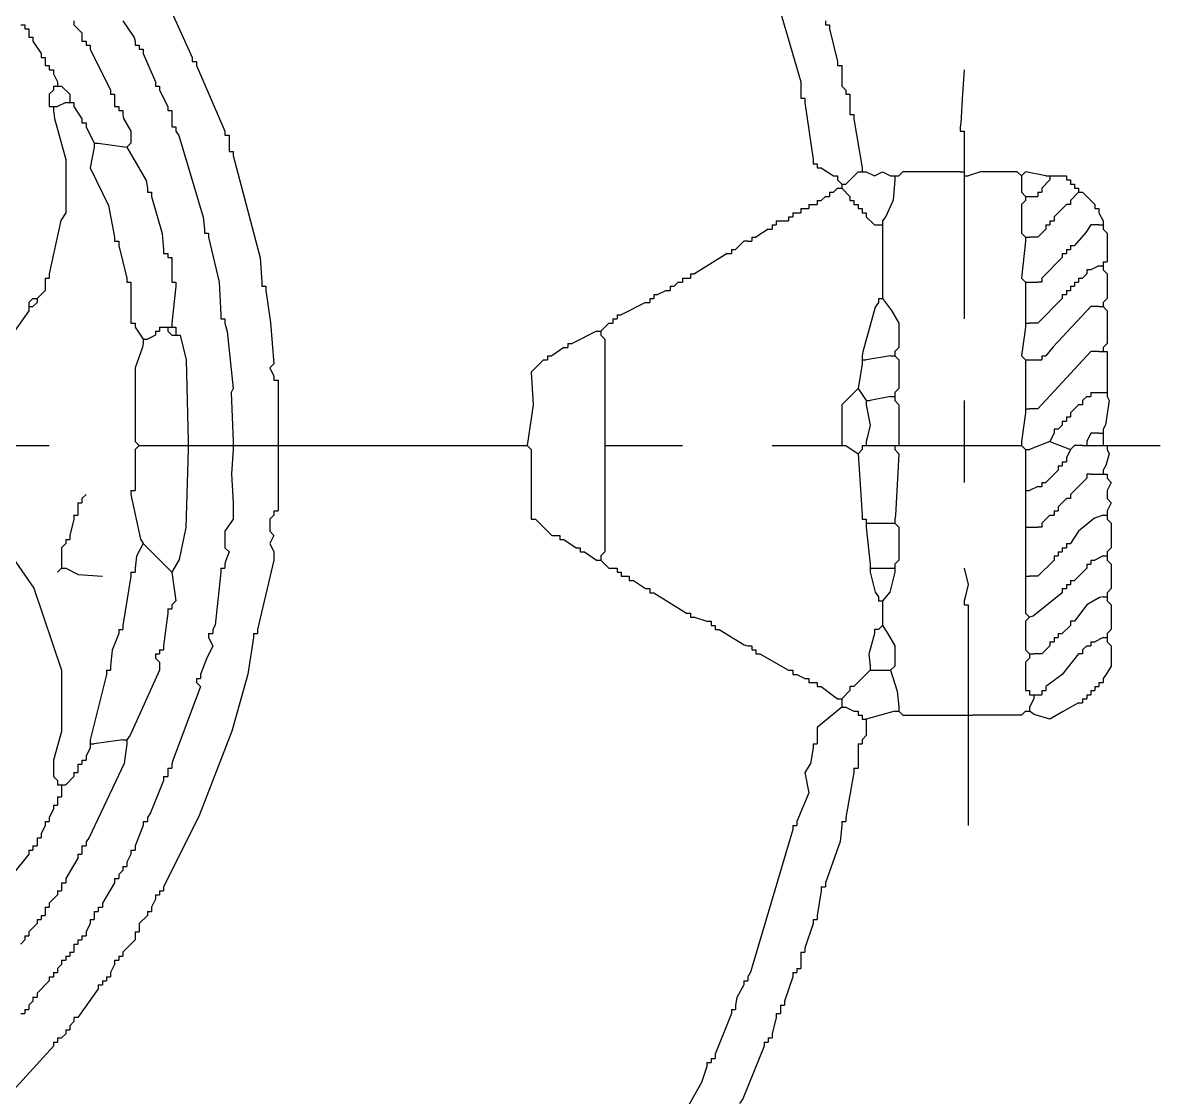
# Model space of a CAD drawing. Header units: millimetres. Extents: x -78 to 6757, y -2226 to 2184.
# Drawn here: x 1931.27 to 1949.27, y 1502.62 to 1519.61 of the extents above; entities that cross this region are included whole.
import ezdxf

# ---------------------------------------------------------------- set-up
doc = ezdxf.new("R2010")
doc.units = ezdxf.units.MM
doc.layers.add('LAYER_0', color=7, linetype='Continuous')
doc.styles.get("Standard").update_dxf_attribs({"font": 'TIMES.TTF'})
doc.linetypes.add('ZIPPED_TUBE', pattern='A,0.0001,-0.25,["~",Standard,S=1,R=0,X=-0.3,Y=-0.6],-0.25', length=0.5001)

# ---------------------------------------------------------------- blocks, each defined once
blk = doc.blocks.new('A$C31814A24')
at = {"color": 7, "linetype": 'Continuous'}
for points in [[(33.137, 22.984), (33.22, 22.794), (33.46, 21.968), (33.46, 21.83)], [(26.353, 22.753), (26.583, 22.245)], [(25.245, 22.66), (25.245, 22.614)], [(25.799, 22.66), (25.928, 22.471), (25.937, 22.43)], [(33.737, 22.66), (33.737, 22.614)], [(24.645, 22.614), (24.691, 22.614)], [(24.691, 22.614), (24.691, 22.568)], [(24.691, 22.568), (24.737, 22.568)], [(24.737, 22.568), (24.737, 22.522)], [(24.737, 22.522), (24.737, 22.476)], [(25.245, 22.614), (25.337, 22.522), (25.337, 22.476)], [(33.737, 22.614), (33.783, 22.614)], [(33.783, 22.614), (33.783, 22.568)], [(33.783, 22.568), (33.875, 22.199)], [(24.737, 22.476), (24.783, 22.476)], [(24.783, 22.476), (24.783, 22.43)], [(24.783, 22.43), (24.876, 22.291)], [(25.337, 22.476), (25.337, 22.43)], [(25.337, 22.43), (25.383, 22.43)], [(25.383, 22.43), (25.383, 22.384)], [(25.383, 22.384), (25.43, 22.384)], [(25.43, 22.384), (25.43, 22.337)], [(25.937, 22.43), (25.937, 22.384)], [(25.937, 22.384), (25.983, 22.384)], [(25.983, 22.384), (25.983, 22.337)], [(24.876, 22.291), (24.876, 22.245)], [(24.876, 22.245), (24.922, 22.245)], [(24.922, 22.245), (24.922, 22.199)], [(25.43, 22.337), (25.66, 21.876)], [(25.983, 22.337), (26.03, 22.337)], [(26.03, 22.337), (26.03, 22.291)], [(26.03, 22.291), (26.168, 21.968)], [(26.583, 22.245), (26.583, 22.199)], [(24.922, 22.199), (24.922, 22.153)], [(24.922, 22.153), (24.968, 22.153)], [(24.968, 22.153), (24.968, 22.107)], [(26.583, 22.199), (26.63, 22.199)], [(26.63, 22.199), (26.63, 22.153)], [(26.63, 22.153), (26.953, 21.414)], [(33.875, 22.199), (33.875, 22.153)], [(33.875, 22.153), (33.922, 22.153)], [(33.922, 22.153), (33.922, 22.107)], [(24.968, 22.107), (25.014, 22.107)], [(25.014, 22.107), (25.014, 22.061)], [(25.014, 22.061), (25.06, 21.968)], [(33.922, 22.107), (33.922, 21.922), (33.968, 21.876)], [(35.306, 22.107), (35.287, 21.833), (35.269, 21.502), (35.26, 21.461)], [(25.014, 21.876), (24.968, 21.83), (24.968, 21.737)], [(25.014, 21.922), (25.06, 21.922)], [(25.014, 21.922), (25.014, 21.876)], [(25.06, 21.968), (25.06, 21.922)], [(25.06, 21.922), (25.107, 21.922)], [(25.107, 21.922), (25.199, 21.83), (25.199, 21.784)], [(25.66, 21.876), (25.66, 21.83)], [(26.168, 21.968), (26.168, 21.922)], [(26.168, 21.922), (26.214, 21.922)], [(26.214, 21.922), (26.214, 21.876)], [(26.214, 21.876), (26.306, 21.691)], [(33.968, 21.876), (33.968, 21.83)], [(24.968, 21.737), (24.968, 21.691)], [(25.153, 21.737), (25.06, 21.691)], [(25.153, 21.737), (25.199, 21.737)], [(25.199, 21.784), (25.199, 21.737)], [(25.199, 21.737), (25.245, 21.737)], [(25.245, 21.737), (25.245, 21.691)], [(25.66, 21.83), (25.706, 21.83)], [(25.706, 21.83), (25.706, 21.784)], [(25.706, 21.784), (25.706, 21.737)], [(25.706, 21.737), (25.706, 21.691)], [(33.46, 21.83), (33.46, 21.784)], [(33.46, 21.784), (33.506, 21.784)], [(33.506, 21.784), (33.506, 21.737)], [(33.506, 21.737), (33.598, 21.091)], [(33.968, 21.83), (34.014, 21.83)], [(34.014, 21.83), (34.014, 21.784)], [(34.014, 21.784), (34.014, 21.645)], [(24.968, 21.691), (25.014, 21.691)], [(25.014, 21.645), (25.028, 21.557), (25.153, 21.091), (25.153, 20.491), (25.097, 20.404), (24.968, 19.799)], [(25.014, 21.691), (25.06, 21.691)], [(25.014, 21.691), (25.014, 21.645)], [(25.245, 21.691), (25.337, 21.553)], [(25.706, 21.691), (25.753, 21.691)], [(25.753, 21.691), (25.753, 21.645)], [(25.753, 21.645), (25.799, 21.645)], [(25.799, 21.645), (25.799, 21.599)], [(25.799, 21.599), (25.808, 21.557), (25.891, 21.414), (25.891, 21.276), (25.845, 21.23)], [(26.306, 21.691), (26.306, 21.645)], [(26.306, 21.645), (26.353, 21.645)], [(26.353, 21.645), (26.353, 21.599)], [(26.353, 21.599), (26.353, 21.507)], [(34.014, 21.645), (34.014, 21.599)], [(34.014, 21.599), (34.06, 21.599)], [(34.06, 21.599), (34.06, 21.553)], [(25.337, 21.553), (25.337, 21.507)], [(25.337, 21.507), (25.383, 21.507)], [(25.383, 21.507), (25.383, 21.461)], [(26.353, 21.507), (26.353, 21.461)], [(34.06, 21.553), (34.152, 20.999)], [(25.383, 21.461), (25.476, 21.276)], [(26.353, 21.461), (26.399, 21.461)], [(26.399, 21.461), (26.399, 21.414)], [(26.399, 21.414), (26.431, 21.364), (26.706, 20.441), (26.722, 20.307)], [(26.953, 21.414), (26.953, 21.368)], [(26.953, 21.368), (26.999, 21.368)], [(26.999, 21.368), (26.999, 21.322)], [(35.26, 21.461), (35.26, 21.414)], [(35.26, 21.414), (35.306, 21.414)], [(35.306, 21.414), (35.306, 21.368)], [(35.306, 21.368), (35.306, 20.999)], [(25.476, 21.23), (25.43, 20.999), (25.636, 20.574), (25.706, 20.214)], [(25.476, 21.276), (25.522, 21.276)], [(25.476, 21.276), (25.476, 21.23)], [(25.522, 21.276), (25.845, 21.23)], [(25.845, 21.23), (26.062, 20.856), (26.076, 20.768)], [(26.999, 21.322), (26.999, 21.23)], [(26.999, 21.23), (26.999, 21.184)], [(26.999, 21.184), (27.045, 21.184)], [(27.045, 21.184), (27.045, 21.137)], [(27.045, 21.137), (27.349, 19.981), (27.368, 19.707)], [(33.598, 21.091), (33.598, 21.045)], [(33.598, 21.045), (33.645, 21.045)], [(33.645, 21.045), (33.645, 20.999)], [(33.645, 20.999), (33.691, 20.999)], [(33.691, 20.999), (33.829, 20.907)], [(34.106, 20.953), (33.968, 20.814)], [(34.106, 20.953), (34.152, 20.953)], [(34.152, 20.999), (34.152, 20.953)], [(34.152, 20.953), (34.198, 20.953)], [(34.198, 20.953), (34.291, 20.907), (34.383, 20.953), (34.475, 20.907)], [(35.26, 20.953), (34.614, 20.953), (34.568, 20.907)], [(35.26, 20.953), (35.306, 20.953)], [(35.306, 20.999), (35.306, 20.953)], [(35.306, 20.953), (35.306, 20.907)], [(35.952, 20.907), (35.906, 20.953), (35.491, 20.953), (35.352, 20.907)], [(36.229, 20.907), (35.998, 20.953), (35.952, 20.907)], [(33.829, 20.907), (33.875, 20.907), (33.875, 20.861)], [(33.875, 20.861), (33.922, 20.814)], [(34.521, 20.861), (34.503, 20.633), (34.42, 20.45), (34.383, 20.399)], [(34.475, 20.907), (34.521, 20.907)], [(34.521, 20.907), (34.568, 20.907)], [(34.521, 20.907), (34.521, 20.861)], [(35.306, 20.907), (35.352, 20.907)], [(35.306, 20.907), (35.306, 20.861)], [(35.306, 20.861), (35.306, 19.291)], [(35.952, 20.907), (35.952, 20.722), (35.998, 20.676)], [(36.275, 20.861), (36.183, 20.768)], [(36.229, 20.907), (36.275, 20.907)], [(36.275, 20.907), (36.321, 20.907)], [(36.275, 20.907), (36.275, 20.861)], [(36.321, 20.907), (36.414, 20.907)], [(36.414, 20.907), (36.46, 20.907)], [(36.46, 20.907), (36.46, 20.861)], [(36.46, 20.861), (36.506, 20.861)], [(36.506, 20.861), (36.506, 20.814)], [(26.076, 20.768), (26.076, 20.722)], [(26.076, 20.722), (26.122, 20.722)], [(26.122, 20.722), (26.122, 20.676)], [(33.783, 20.722), (33.829, 20.722)], [(33.783, 20.722), (33.783, 20.676)], [(33.875, 20.768), (33.829, 20.722)], [(33.875, 20.768), (33.922, 20.768)], [(33.922, 20.814), (33.968, 20.814)], [(33.922, 20.814), (33.922, 20.768)], [(33.922, 20.768), (34.014, 20.676)], [(36.137, 20.722), (36.183, 20.722)], [(36.137, 20.722), (36.137, 20.676)], [(36.183, 20.768), (36.183, 20.722)], [(36.506, 20.814), (36.552, 20.814)], [(36.598, 20.722), (36.506, 20.63)], [(36.552, 20.814), (36.552, 20.768)], [(36.552, 20.768), (36.598, 20.768)], [(36.598, 20.768), (36.598, 20.722)], [(36.598, 20.722), (36.644, 20.722)], [(36.644, 20.722), (36.783, 20.584)], [(26.122, 20.676), (26.243, 20.257), (26.26, 20.076)], [(33.552, 20.584), (33.598, 20.584)], [(33.552, 20.584), (33.552, 20.538)], [(33.598, 20.584), (33.645, 20.584)], [(33.645, 20.63), (33.691, 20.63)], [(33.645, 20.63), (33.645, 20.584)], [(33.737, 20.676), (33.691, 20.63)], [(33.737, 20.676), (33.783, 20.676)], [(34.014, 20.676), (34.014, 20.63)], [(34.014, 20.63), (34.06, 20.63)], [(34.06, 20.63), (34.06, 20.584)], [(34.06, 20.584), (34.106, 20.584)], [(34.106, 20.584), (34.106, 20.538)], [(35.998, 20.63), (35.952, 20.584), (35.952, 20.261), (35.998, 20.214)], [(35.998, 20.676), (36.044, 20.676)], [(35.998, 20.676), (35.998, 20.63)], [(36.044, 20.676), (36.091, 20.676)], [(36.091, 20.676), (36.137, 20.676)], [(36.46, 20.584), (36.321, 20.445)], [(36.506, 20.63), (36.506, 20.584), (36.46, 20.584)], [(36.783, 20.584), (36.783, 20.538)], [(33.322, 20.445), (33.368, 20.445)], [(33.322, 20.445), (33.322, 20.399)], [(33.368, 20.491), (33.414, 20.491)], [(33.368, 20.491), (33.368, 20.445)], [(33.414, 20.491), (33.46, 20.491)], [(33.46, 20.538), (33.506, 20.538)], [(33.46, 20.538), (33.46, 20.491)], [(33.506, 20.538), (33.552, 20.538)], [(34.106, 20.538), (34.152, 20.538)], [(34.152, 20.538), (34.152, 20.491)], [(34.152, 20.491), (34.198, 20.491)], [(34.198, 20.491), (34.198, 20.445)], [(34.198, 20.445), (34.291, 20.353), (34.337, 20.353)], [(36.321, 20.445), (36.321, 20.399)], [(36.783, 20.538), (36.829, 20.538)], [(36.829, 20.538), (36.829, 20.491)], [(36.829, 20.491), (36.875, 20.399)], [(33.137, 20.353), (33.183, 20.353)], [(33.137, 20.353), (33.137, 20.307)], [(33.183, 20.399), (33.229, 20.399)], [(33.183, 20.399), (33.183, 20.353)], [(33.229, 20.399), (33.275, 20.399)], [(33.275, 20.399), (33.322, 20.399)], [(34.337, 20.353), (34.383, 20.353)], [(34.383, 20.399), (34.383, 20.353)], [(34.383, 20.353), (34.383, 20.307)], [(36.229, 20.353), (36.275, 20.353)], [(36.229, 20.353), (36.229, 20.307)], [(36.275, 20.399), (36.321, 20.399)], [(36.275, 20.399), (36.275, 20.353)], [(36.829, 20.353), (36.737, 20.353), (36.68, 20.269), (36.552, 20.122)], [(36.829, 20.353), (36.875, 20.353)], [(36.875, 20.399), (36.875, 20.353)], [(36.875, 20.353), (36.875, 20.307)], [(25.706, 20.214), (25.706, 20.168)], [(26.722, 20.307), (26.722, 20.261)], [(26.722, 20.261), (26.768, 20.261)], [(26.768, 20.261), (26.768, 20.214)], [(26.768, 20.214), (26.886, 19.705), (26.906, 19.338)], [(32.906, 20.214), (32.952, 20.214)], [(32.906, 20.214), (32.906, 20.168)], [(33.091, 20.307), (32.952, 20.214)], [(33.091, 20.307), (33.137, 20.307)], [(34.383, 20.307), (34.383, 19.568)], [(35.998, 20.214), (36.044, 20.214)], [(35.998, 20.214), (35.998, 20.168)], [(36.229, 20.307), (36.137, 20.214), (36.044, 20.214)], [(36.875, 20.307), (36.921, 20.261), (36.921, 19.984)], [(25.706, 20.168), (25.753, 20.168)], [(25.753, 20.168), (25.753, 20.122)], [(25.753, 20.122), (25.845, 19.753)], [(26.26, 20.076), (26.26, 20.03)], [(32.675, 20.076), (32.722, 20.076)], [(32.675, 20.076), (32.675, 20.03)], [(32.86, 20.168), (32.814, 20.168), (32.722, 20.076)], [(32.86, 20.168), (32.906, 20.168)], [(35.998, 20.168), (35.952, 19.753), (35.998, 19.707)], [(36.46, 20.076), (36.506, 20.076)], [(36.46, 20.076), (36.46, 20.03)], [(36.506, 20.122), (36.552, 20.122)], [(36.506, 20.122), (36.506, 20.076)], [(26.26, 20.03), (26.306, 20.03)], [(26.306, 20.03), (26.306, 19.984)], [(26.306, 19.984), (26.353, 19.984)], [(26.353, 19.984), (26.353, 19.938)], [(26.353, 19.938), (26.353, 19.753)], [(32.629, 20.03), (32.26, 19.799)], [(32.629, 20.03), (32.675, 20.03)], [(36.414, 19.984), (36.183, 19.753)], [(36.414, 20.03), (36.46, 20.03)], [(36.414, 20.03), (36.414, 19.984)], [(36.875, 19.938), (36.921, 19.938)], [(36.875, 19.938), (36.875, 19.891)], [(36.921, 19.984), (36.921, 19.938)], [(24.968, 19.799), (24.968, 19.753)], [(32.214, 19.799), (32.26, 19.799)], [(32.214, 19.799), (32.214, 19.753)], [(36.691, 19.799), (36.644, 19.753)], [(36.737, 19.845), (36.691, 19.845), (36.691, 19.799)], [(36.829, 19.891), (36.737, 19.845)], [(36.829, 19.891), (36.875, 19.891)], [(36.875, 19.891), (36.875, 19.845)], [(36.875, 19.845), (36.921, 19.799), (36.921, 19.522), (36.875, 19.476)], [(24.922, 19.707), (24.922, 19.614), (24.83, 19.522)], [(24.922, 19.753), (24.968, 19.753)], [(24.922, 19.753), (24.922, 19.707)], [(25.845, 19.753), (25.845, 19.707)], [(25.845, 19.707), (25.891, 19.707)], [(25.891, 19.707), (25.891, 19.661)], [(26.353, 19.753), (26.353, 19.707)], [(26.353, 19.707), (26.399, 19.707)], [(26.399, 19.707), (26.399, 19.661)], [(27.368, 19.707), (27.368, 19.661)], [(32.075, 19.707), (32.029, 19.661)], [(32.075, 19.707), (32.122, 19.707)], [(32.122, 19.753), (32.168, 19.753)], [(32.122, 19.753), (32.122, 19.707)], [(32.168, 19.753), (32.214, 19.753)], [(35.998, 19.707), (36.044, 19.707)], [(35.998, 19.707), (35.998, 19.661)], [(36.044, 19.707), (36.137, 19.707)], [(36.183, 19.753), (36.183, 19.707), (36.137, 19.707)], [(36.552, 19.707), (36.598, 19.707)], [(36.552, 19.707), (36.552, 19.661)], [(36.598, 19.753), (36.644, 19.753)], [(36.598, 19.753), (36.598, 19.707)], [(25.891, 19.661), (25.891, 19.291)], [(26.399, 19.661), (26.353, 19.245)], [(27.368, 19.661), (27.414, 19.661)], [(27.414, 19.661), (27.414, 19.614)], [(27.414, 19.614), (27.469, 19.25), (27.506, 18.784), (27.46, 18.738), (27.506, 18.645)], [(31.799, 19.568), (31.845, 19.568)], [(31.799, 19.568), (31.799, 19.522)], [(31.937, 19.614), (31.845, 19.568)], [(31.937, 19.614), (31.983, 19.614)], [(31.983, 19.661), (32.029, 19.661)], [(31.983, 19.661), (31.983, 19.614)], [(34.383, 19.568), (34.383, 19.522)], [(35.998, 19.661), (35.998, 19.291)], [(36.414, 19.568), (36.46, 19.568)], [(36.414, 19.568), (36.414, 19.522)], [(36.46, 19.614), (36.506, 19.614)], [(36.46, 19.614), (36.46, 19.568)], [(36.506, 19.661), (36.552, 19.661)], [(36.506, 19.661), (36.506, 19.614)], [(24.783, 19.522), (24.737, 19.476)], [(24.737, 19.476), (24.737, 19.43)], [(24.737, 19.43), (24.783, 19.43)], [(24.737, 19.43), (24.737, 19.384)], [(24.783, 19.522), (24.83, 19.522)], [(24.83, 19.476), (24.783, 19.43)], [(24.83, 19.522), (24.83, 19.476)], [(31.706, 19.476), (31.429, 19.338)], [(31.706, 19.476), (31.752, 19.476)], [(31.752, 19.522), (31.799, 19.522)], [(31.752, 19.522), (31.752, 19.476)], [(34.337, 19.476), (34.3, 19.425), (34.161, 18.918), (34.152, 18.876)], [(34.337, 19.522), (34.383, 19.522)], [(34.337, 19.522), (34.337, 19.476)], [(34.383, 19.522), (34.485, 19.388), (34.568, 19.245), (34.568, 18.968), (34.521, 18.922)], [(36.414, 19.522), (36.137, 19.245), (36.044, 19.245)], [(36.829, 19.43), (36.737, 19.43), (36.311, 18.975), (36.229, 18.876)], [(36.829, 19.43), (36.875, 19.43)], [(36.875, 19.476), (36.875, 19.43)], [(36.875, 19.43), (36.921, 19.384), (36.921, 19.015), (36.875, 18.968)], [(24.737, 19.384), (24.414, 18.922)], [(25.891, 19.291), (25.891, 19.245)], [(26.906, 19.338), (26.906, 19.291)], [(26.906, 19.291), (26.953, 19.291)], [(26.953, 19.291), (26.953, 19.245)], [(31.337, 19.291), (31.383, 19.291)], [(31.337, 19.291), (31.337, 19.245)], [(31.383, 19.338), (31.429, 19.338)], [(31.383, 19.338), (31.383, 19.291)], [(35.998, 19.291), (35.998, 19.245)], [(25.891, 19.245), (25.937, 19.245)], [(25.937, 19.245), (25.937, 19.199)], [(25.937, 19.199), (26.03, 19.061)], [(26.168, 19.153), (26.214, 19.153)], [(26.168, 19.153), (26.168, 19.107)], [(26.214, 19.199), (26.26, 19.199)], [(26.214, 19.199), (26.214, 19.153)], [(26.26, 19.199), (26.306, 19.199)], [(26.306, 19.199), (26.353, 19.199)], [(26.306, 19.199), (26.306, 19.153)], [(26.306, 19.153), (26.353, 19.107)], [(26.353, 19.245), (26.353, 19.199)], [(26.353, 19.199), (26.399, 19.199)], [(26.399, 19.199), (26.399, 19.153)], [(26.399, 19.153), (26.399, 19.107)], [(26.953, 19.245), (26.979, 19.15), (27.045, 18.507), (27.022, 18.461), (27.045, 17.907)], [(31.152, 19.153), (30.875, 19.015)], [(31.152, 19.153), (31.199, 19.153)], [(31.291, 19.245), (31.199, 19.153)], [(31.199, 19.153), (31.199, 19.107)], [(31.291, 19.245), (31.337, 19.245)], [(35.998, 19.199), (35.952, 18.876), (35.998, 18.83)], [(35.998, 19.245), (36.044, 19.245)], [(35.998, 19.245), (35.998, 19.199)], [(26.03, 19.061), (26.076, 19.061)], [(26.03, 19.061), (26.03, 19.015)], [(26.168, 19.107), (26.076, 19.061)], [(26.353, 19.107), (26.399, 19.107)], [(26.399, 19.107), (26.445, 19.107)], [(26.445, 19.107), (26.515, 18.829), (26.537, 17.907)], [(31.199, 19.107), (31.245, 19.061), (31.245, 17.907)], [(26.03, 19.015), (26.02, 18.973), (25.937, 18.738), (25.937, 17.907), (25.983, 17.861)], [(30.783, 18.968), (30.645, 18.876)], [(30.783, 18.968), (30.829, 18.968)], [(30.829, 19.015), (30.875, 19.015)], [(30.829, 19.015), (30.829, 18.968)], [(34.521, 18.922), (34.521, 18.876)], [(36.829, 18.922), (36.737, 18.922), (36.137, 18.276), (36.044, 18.276)], [(36.829, 18.922), (36.875, 18.922)], [(36.875, 18.968), (36.875, 18.922)], [(36.875, 18.922), (36.921, 18.922)], [(36.921, 18.922), (36.921, 18.876)], [(30.552, 18.83), (30.414, 18.691), (30.435, 18.32), (30.368, 17.861)], [(30.552, 18.83), (30.599, 18.83)], [(30.599, 18.876), (30.645, 18.876)], [(30.599, 18.876), (30.599, 18.83)], [(34.152, 18.784), (34.106, 18.507)], [(34.152, 18.876), (34.152, 18.83)], [(34.152, 18.83), (34.198, 18.83)], [(34.152, 18.83), (34.152, 18.784)], [(34.475, 18.876), (34.198, 18.83)], [(34.475, 18.876), (34.521, 18.876)], [(34.521, 18.876), (34.568, 18.83), (34.568, 18.507), (34.521, 18.461)], [(35.998, 18.83), (36.044, 18.83)], [(35.998, 18.83), (35.998, 18.784)], [(35.998, 18.784), (35.998, 18.322)], [(36.044, 18.83), (36.137, 18.83)], [(36.137, 18.83), (36.183, 18.83)], [(36.183, 18.876), (36.229, 18.876)], [(36.183, 18.876), (36.183, 18.83)], [(36.921, 18.876), (36.921, 18.507)], [(27.506, 18.645), (27.506, 18.599)], [(27.506, 18.599), (27.553, 18.599)], [(27.553, 18.599), (27.553, 18.553)], [(27.553, 18.553), (27.553, 17.907)], [(34.106, 18.507), (33.922, 18.322), (33.922, 17.907)], [(34.106, 18.507), (34.198, 18.368)], [(34.475, 18.415), (34.245, 18.368)], [(34.475, 18.415), (34.521, 18.415)], [(34.521, 18.461), (34.521, 18.415)], [(34.521, 18.415), (34.521, 18.368)], [(36.691, 18.415), (36.644, 18.368)], [(36.691, 18.415), (36.737, 18.415)], [(36.737, 18.461), (36.783, 18.461)], [(36.737, 18.461), (36.737, 18.415)], [(36.783, 18.461), (36.875, 18.461)], [(36.875, 18.461), (36.921, 18.461)], [(36.921, 18.415), (36.944, 18.368), (36.903, 18.095), (36.875, 18.045)], [(36.921, 18.507), (36.921, 18.461)], [(36.921, 18.461), (36.921, 18.415)], [(34.198, 18.368), (34.245, 18.368)], [(34.198, 18.368), (34.198, 18.322)], [(34.198, 18.322), (34.245, 18.091), (34.208, 17.948), (34.198, 17.907)], [(34.521, 18.368), (34.568, 18.322), (34.568, 17.907)], [(35.306, 18.368), (35.306, 17.907)], [(35.998, 18.322), (35.998, 18.276)], [(35.998, 18.276), (36.044, 18.276)], [(35.998, 18.276), (35.998, 18.23)], [(36.598, 18.322), (36.506, 18.23)], [(36.644, 18.368), (36.644, 18.322), (36.598, 18.322)], [(35.998, 18.23), (35.952, 17.907)], [(36.414, 18.138), (36.46, 18.138)], [(36.414, 18.138), (36.414, 18.091)], [(36.46, 18.184), (36.506, 18.184)], [(36.46, 18.184), (36.46, 18.138)], [(36.506, 18.23), (36.506, 18.184)], [(36.321, 17.999), (36.275, 17.907)], [(36.368, 18.045), (36.321, 18.045), (36.321, 17.999)], [(36.414, 18.091), (36.368, 18.045)], [(36.829, 17.999), (36.737, 17.999), (36.691, 17.907)], [(36.829, 17.999), (36.875, 17.999)], [(36.875, 18.045), (36.875, 17.999)], [(36.875, 17.999), (36.875, 17.953)], [(26.537, 17.907), (26.537, 17.861)], [(27.045, 17.907), (27.045, 17.861)], [(27.553, 17.907), (27.553, 17.861)], [(31.245, 17.907), (31.245, 17.861)], [(33.922, 17.907), (33.922, 17.861)], [(34.198, 17.907), (34.198, 17.861)], [(34.568, 17.907), (34.568, 17.861)], [(35.306, 17.907), (35.306, 17.861)], [(35.952, 17.907), (35.952, 17.861)], [(36.275, 17.907), (36.044, 17.815)], [(36.275, 17.907), (36.506, 17.815)], [(36.691, 17.907), (36.691, 17.861)], [(36.875, 17.953), (36.875, 17.907)], [(36.875, 17.907), (36.875, 17.861)], [(24.091, 17.861), (24.968, 17.861)], [(25.983, 17.861), (25.937, 17.815), (25.937, 17.399)], [(25.983, 17.861), (26.491, 17.861)], [(26.537, 17.815), (26.51, 16.935), (26.436, 16.573), (26.353, 16.43)], [(26.491, 17.861), (26.537, 17.861)], [(26.537, 17.861), (26.583, 17.861)], [(26.537, 17.861), (26.537, 17.815)], [(26.583, 17.861), (26.999, 17.861)], [(27.045, 17.815), (27.026, 17.54), (27.045, 17.215), (27.045, 17.03), (26.953, 16.892), (26.953, 16.707), (26.999, 16.661), (26.962, 16.564), (26.953, 16.522)], [(26.999, 17.861), (27.045, 17.861)], [(27.045, 17.861), (27.091, 17.861)], [(27.045, 17.861), (27.045, 17.815)], [(27.091, 17.861), (27.506, 17.861)], [(27.506, 17.861), (27.553, 17.861)], [(27.553, 17.861), (27.599, 17.861)], [(27.553, 17.861), (27.553, 17.815)], [(27.553, 17.815), (27.553, 17.168)], [(27.599, 17.861), (30.368, 17.861)], [(30.368, 17.861), (30.414, 17.815), (30.414, 17.076)], [(31.245, 17.815), (31.245, 16.661), (31.199, 16.615)], [(31.245, 17.861), (31.291, 17.861)], [(31.245, 17.861), (31.245, 17.815)], [(31.291, 17.861), (32.122, 17.861)], [(33.137, 17.861), (33.875, 17.861)], [(33.875, 17.861), (33.922, 17.861)], [(33.922, 17.861), (33.968, 17.861)], [(33.968, 17.861), (34.106, 17.768)], [(34.152, 17.815), (34.106, 17.768)], [(34.106, 17.768), (34.152, 17.076)], [(34.152, 17.861), (34.198, 17.861)], [(34.152, 17.861), (34.152, 17.815)], [(34.198, 17.861), (34.245, 17.861)], [(34.245, 17.861), (34.475, 17.861)], [(34.475, 17.861), (34.521, 17.861)], [(34.521, 17.861), (34.568, 17.861)], [(34.521, 17.861), (34.521, 17.815)], [(34.521, 17.815), (34.568, 17.768), (34.531, 17.072), (34.521, 17.03)], [(34.568, 17.861), (34.614, 17.861)], [(34.614, 17.861), (35.26, 17.861)], [(35.26, 17.861), (35.306, 17.861)], [(35.306, 17.861), (35.352, 17.861)], [(35.306, 17.861), (35.306, 17.815)], [(35.306, 17.815), (35.306, 17.445)], [(35.352, 17.861), (35.906, 17.861)], [(35.906, 17.861), (35.952, 17.861)], [(35.952, 17.861), (35.998, 17.815)], [(35.998, 17.815), (36.044, 17.815)], [(35.998, 17.815), (35.998, 17.768)], [(35.998, 17.768), (35.998, 17.399)], [(36.506, 17.815), (36.46, 17.722)], [(36.644, 17.861), (36.552, 17.861), (36.506, 17.815)], [(36.644, 17.861), (36.691, 17.861)], [(36.691, 17.861), (36.737, 17.861)], [(36.737, 17.861), (36.829, 17.861)], [(36.829, 17.861), (36.875, 17.861)], [(36.875, 17.861), (36.921, 17.861)], [(36.921, 17.815), (36.944, 17.768), (36.908, 17.635), (36.875, 17.584)], [(36.921, 17.861), (36.968, 17.861)], [(36.921, 17.861), (36.921, 17.815)], [(36.968, 17.861), (37.521, 17.861)], [(36.368, 17.63), (36.414, 17.63)], [(36.368, 17.63), (36.368, 17.584)], [(36.414, 17.676), (36.46, 17.676)], [(36.414, 17.676), (36.414, 17.63)], [(36.46, 17.722), (36.46, 17.676)], [(36.368, 17.584), (36.229, 17.445)], [(36.691, 17.491), (36.506, 17.307)], [(36.737, 17.538), (36.691, 17.538), (36.691, 17.491)], [(36.737, 17.538), (36.829, 17.538)], [(36.829, 17.538), (36.875, 17.538)], [(36.875, 17.584), (36.875, 17.538)], [(36.875, 17.538), (36.921, 17.538)], [(36.921, 17.538), (36.921, 17.491)], [(36.921, 17.491), (36.968, 17.445), (36.921, 17.353), (36.921, 17.261), (36.968, 17.215), (36.921, 17.122)], [(25.891, 17.353), (25.937, 17.353)], [(25.891, 17.353), (25.891, 17.307)], [(25.937, 17.399), (25.937, 17.353)], [(35.998, 17.399), (35.998, 17.353)], [(35.998, 17.353), (36.044, 17.353)], [(35.998, 17.353), (35.998, 17.307)], [(36.137, 17.399), (36.044, 17.353)], [(36.137, 17.399), (36.183, 17.399)], [(36.183, 17.445), (36.229, 17.445)], [(36.183, 17.445), (36.183, 17.399)], [(25.383, 17.307), (25.337, 17.261)], [(25.337, 17.261), (25.337, 17.215)], [(25.891, 17.307), (26, 16.803), (26.03, 16.753)], [(35.998, 17.307), (35.998, 16.984)], [(36.46, 17.261), (36.368, 17.168)], [(36.506, 17.307), (36.506, 17.261), (36.46, 17.261)], [(25.291, 17.215), (25.337, 17.215)], [(25.291, 17.215), (25.291, 17.168)], [(25.291, 17.168), (25.291, 17.122)], [(25.291, 17.122), (25.291, 17.076)], [(27.506, 17.122), (27.553, 17.122)], [(27.506, 17.122), (27.506, 17.076)], [(27.553, 17.168), (27.553, 17.122)], [(36.321, 17.122), (36.368, 17.122)], [(36.321, 17.122), (36.321, 17.076)], [(36.368, 17.168), (36.368, 17.122)], [(36.921, 17.122), (36.921, 17.076)], [(25.245, 17.03), (25.199, 16.845)], [(25.245, 17.076), (25.291, 17.076)], [(25.245, 17.076), (25.245, 17.03)], [(27.506, 17.076), (27.46, 17.03), (27.46, 16.892), (27.506, 16.845), (27.46, 16.753), (27.506, 16.661), (27.506, 16.568), (27.322, 15.784)], [(30.414, 17.076), (30.414, 17.03), (30.46, 17.03)], [(30.46, 17.03), (30.645, 16.845), (30.691, 16.845)], [(34.152, 17.076), (34.152, 17.03)], [(34.152, 17.03), (34.198, 17.03)], [(34.198, 17.03), (34.198, 16.984)], [(34.198, 16.984), (34.245, 16.984)], [(34.198, 16.984), (34.198, 16.938)], [(34.245, 16.984), (34.475, 16.984)], [(34.475, 16.984), (34.521, 16.984)], [(34.521, 17.03), (34.521, 16.984)], [(34.521, 16.984), (34.568, 16.938), (34.568, 16.568), (34.521, 16.522)], [(35.998, 16.984), (35.998, 16.938)], [(36.183, 16.984), (36.183, 16.938), (36.137, 16.938)], [(36.275, 17.076), (36.183, 16.984)], [(36.275, 17.076), (36.321, 17.076)], [(36.875, 17.076), (36.778, 17.039), (36.598, 16.892), (36.506, 16.753)], [(36.875, 17.076), (36.921, 17.076)], [(36.921, 17.076), (36.921, 17.03)], [(36.921, 17.03), (36.968, 16.984), (36.968, 16.707), (36.921, 16.661)], [(25.199, 16.845), (25.199, 16.799)], [(30.691, 16.845), (30.737, 16.845)], [(30.737, 16.845), (30.737, 16.799)], [(34.198, 16.938), (34.245, 16.522)], [(35.998, 16.938), (36.044, 16.938)], [(35.998, 16.938), (35.998, 16.892)], [(35.998, 16.892), (35.998, 16.43)], [(36.044, 16.938), (36.137, 16.938)], [(24.414, 16.799), (24.793, 16.25), (25.107, 15.322), (25.107, 14.63), (25.014, 14.307), (25.014, 14.122), (25.06, 14.076)], [(25.153, 16.753), (25.107, 16.707), (25.107, 16.522)], [(25.153, 16.799), (25.199, 16.799)], [(25.153, 16.799), (25.153, 16.753)], [(26.03, 16.753), (25.954, 16.611), (25.937, 16.476)], [(26.03, 16.753), (26.353, 16.43)], [(30.737, 16.799), (30.783, 16.799)], [(30.783, 16.799), (30.922, 16.707)], [(36.46, 16.753), (36.506, 16.753)], [(36.46, 16.753), (36.46, 16.707)], [(30.922, 16.707), (30.968, 16.707)], [(30.968, 16.707), (30.968, 16.661)], [(30.968, 16.661), (31.014, 16.661)], [(31.014, 16.661), (31.152, 16.568)], [(31.199, 16.615), (31.199, 16.568)], [(36.321, 16.615), (36.368, 16.615)], [(36.321, 16.615), (36.321, 16.568)], [(36.368, 16.661), (36.414, 16.661)], [(36.368, 16.661), (36.368, 16.615)], [(36.414, 16.707), (36.46, 16.707)], [(36.414, 16.707), (36.414, 16.661)], [(36.875, 16.615), (36.783, 16.568)], [(36.875, 16.615), (36.921, 16.615)], [(36.921, 16.661), (36.921, 16.615)], [(36.921, 16.615), (36.921, 16.568)], [(25.107, 16.476), (25.06, 16.43)], [(25.107, 16.522), (25.107, 16.476)], [(25.107, 16.476), (25.153, 16.476)], [(25.153, 16.476), (25.294, 16.403), (25.568, 16.384)], [(25.937, 16.476), (25.937, 16.43)], [(26.906, 16.476), (26.953, 16.476)], [(26.906, 16.476), (26.906, 16.43)], [(26.953, 16.522), (26.953, 16.476)], [(31.152, 16.568), (31.199, 16.568)], [(31.199, 16.568), (31.291, 16.476), (31.337, 16.476)], [(31.337, 16.476), (31.383, 16.476)], [(31.383, 16.476), (31.383, 16.43)], [(34.245, 16.522), (34.245, 16.476)], [(34.245, 16.476), (34.291, 16.476)], [(34.245, 16.476), (34.245, 16.43)], [(34.291, 16.476), (34.475, 16.476)], [(34.475, 16.476), (34.521, 16.476)], [(34.521, 16.522), (34.521, 16.476)], [(34.521, 16.476), (34.521, 16.43)], [(35.306, 16.476), (35.352, 16.292), (35.315, 16.148), (35.306, 16.107)], [(36.321, 16.568), (36.137, 16.384), (36.044, 16.384)], [(36.691, 16.476), (36.552, 16.338)], [(36.691, 16.522), (36.737, 16.522)], [(36.691, 16.522), (36.691, 16.476)], [(36.737, 16.568), (36.783, 16.568)], [(36.737, 16.568), (36.737, 16.522)], [(36.921, 16.568), (36.968, 16.522), (36.968, 16.245), (36.921, 16.199)], [(25.891, 16.384), (25.799, 15.83)], [(25.891, 16.43), (25.937, 16.43)], [(25.891, 16.43), (25.891, 16.384)], [(26.353, 16.43), (26.399, 16.107), (26.353, 16.061)], [(26.906, 16.43), (26.842, 15.833), (26.814, 15.784)], [(31.383, 16.43), (31.429, 16.43)], [(31.429, 16.43), (31.429, 16.384)], [(31.429, 16.384), (31.475, 16.384)], [(31.475, 16.384), (31.522, 16.384)], [(31.522, 16.384), (31.522, 16.338)], [(31.522, 16.338), (31.568, 16.338)], [(31.568, 16.338), (31.706, 16.245)], [(34.245, 16.43), (34.3, 16.204), (34.337, 16.153)], [(34.521, 16.43), (34.465, 16.206), (34.383, 16.107)], [(35.998, 16.43), (35.998, 16.384)], [(35.998, 16.384), (36.044, 16.384)], [(35.998, 16.384), (35.998, 16.338)], [(35.998, 16.338), (35.998, 15.968), (36.044, 15.922)], [(36.506, 16.338), (36.552, 16.338)], [(36.506, 16.338), (36.506, 16.292)], [(31.706, 16.245), (31.752, 16.245)], [(31.752, 16.245), (31.752, 16.199)], [(31.752, 16.199), (31.799, 16.199)], [(31.799, 16.199), (32.168, 15.968)], [(36.414, 16.199), (36.086, 15.932), (36.044, 15.922)], [(36.414, 16.245), (36.46, 16.245)], [(36.414, 16.245), (36.414, 16.199)], [(36.46, 16.292), (36.506, 16.292)], [(36.46, 16.292), (36.46, 16.245)], [(36.921, 16.199), (36.921, 16.153)], [(34.337, 16.153), (34.337, 16.107)], [(34.337, 16.107), (34.383, 16.107)], [(34.383, 16.107), (34.383, 16.061)], [(35.306, 16.107), (35.306, 16.061)], [(36.875, 16.153), (36.834, 16.144), (36.691, 16.061), (36.552, 15.876)], [(36.875, 16.153), (36.921, 16.153)], [(36.921, 16.153), (36.921, 16.107)], [(36.921, 16.107), (36.968, 16.061), (36.968, 15.784), (36.921, 15.738)], [(26.306, 15.968), (26.26, 15.599)], [(26.306, 16.015), (26.353, 16.015)], [(26.306, 16.015), (26.306, 15.968)], [(26.353, 16.061), (26.353, 16.015)], [(32.168, 15.968), (32.214, 15.968)], [(32.214, 15.968), (32.214, 15.922)], [(34.383, 16.061), (34.383, 15.83)], [(35.306, 16.061), (35.352, 16.061)], [(35.352, 16.061), (35.352, 16.015)], [(35.352, 16.015), (35.352, 14.861)], [(25.799, 15.83), (25.799, 15.784)], [(32.214, 15.922), (32.26, 15.922)], [(32.26, 15.922), (32.398, 15.876)], [(32.398, 15.876), (32.445, 15.876)], [(32.445, 15.876), (32.445, 15.83)], [(32.445, 15.83), (32.491, 15.83)], [(32.491, 15.83), (32.491, 15.784)], [(34.383, 15.83), (34.337, 15.784)], [(34.383, 15.83), (34.438, 15.742), (34.521, 15.599), (34.521, 15.369), (34.475, 15.322)], [(36.044, 15.922), (35.998, 15.876), (35.998, 15.553), (36.044, 15.507)], [(36.506, 15.83), (36.414, 15.738)], [(36.552, 15.876), (36.506, 15.876), (36.506, 15.83)], [(25.753, 15.738), (25.678, 15.55), (25.66, 15.369)], [(25.753, 15.784), (25.799, 15.784)], [(25.753, 15.784), (25.753, 15.738)], [(27.276, 15.692), (27.212, 15.28), (27.105, 14.902), (27.029, 14.634), (26.657, 13.67), (26.26, 12.876)], [(26.768, 15.692), (26.814, 15.599), (26.746, 15.451), (26.676, 15.276)], [(26.768, 15.738), (26.814, 15.738)], [(26.768, 15.738), (26.768, 15.692)], [(26.814, 15.784), (26.814, 15.738)], [(27.276, 15.738), (27.322, 15.738)], [(27.276, 15.738), (27.276, 15.692)], [(27.322, 15.784), (27.322, 15.738)], [(32.491, 15.784), (32.537, 15.784)], [(32.537, 15.784), (32.818, 15.609), (32.86, 15.599)], [(34.291, 15.738), (34.228, 15.503), (34.245, 15.369)], [(34.337, 15.784), (34.291, 15.784), (34.291, 15.738)], [(36.321, 15.692), (36.368, 15.692)], [(36.321, 15.692), (36.321, 15.645)], [(36.368, 15.738), (36.414, 15.738)], [(36.368, 15.738), (36.368, 15.692)], [(36.875, 15.692), (36.783, 15.645)], [(36.875, 15.692), (36.921, 15.692)], [(36.921, 15.738), (36.921, 15.692)], [(36.921, 15.692), (36.921, 15.645)], [(26.214, 15.553), (26.26, 15.553)], [(26.214, 15.553), (26.214, 15.507)], [(26.26, 15.599), (26.26, 15.553)], [(32.86, 15.599), (32.906, 15.599)], [(32.906, 15.599), (32.906, 15.553)], [(32.906, 15.553), (32.952, 15.553)], [(32.952, 15.553), (32.952, 15.507)], [(36.275, 15.599), (36.183, 15.507), (36.091, 15.507)], [(36.275, 15.645), (36.321, 15.645)], [(36.275, 15.645), (36.275, 15.599)], [(36.644, 15.553), (36.644, 15.507), (36.598, 15.507)], [(36.691, 15.599), (36.644, 15.553)], [(36.691, 15.599), (36.737, 15.599)], [(36.737, 15.645), (36.783, 15.645)], [(36.737, 15.645), (36.737, 15.599)], [(36.921, 15.645), (36.968, 15.599), (36.968, 15.369), (36.912, 15.281), (36.875, 15.23)], [(26.168, 15.461), (26.214, 15.415), (26.214, 15.322), (25.882, 14.589), (25.845, 14.538)], [(26.168, 15.507), (26.214, 15.507)], [(26.168, 15.507), (26.168, 15.461)], [(32.952, 15.507), (32.998, 15.507)], [(32.998, 15.507), (33.322, 15.322)], [(36.044, 15.461), (35.998, 15.415), (35.998, 15.138)], [(36.044, 15.507), (36.091, 15.507)], [(36.044, 15.507), (36.044, 15.461)], [(36.598, 15.507), (36.414, 15.276), (36.28, 15.175), (36.229, 15.138)], [(25.614, 15.322), (25.66, 15.322)], [(25.614, 15.322), (25.614, 15.276)], [(25.66, 15.369), (25.66, 15.322)], [(33.322, 15.322), (33.368, 15.322)], [(33.368, 15.322), (33.368, 15.276)], [(34.245, 15.322), (34.06, 15.138)], [(34.245, 15.369), (34.245, 15.322)], [(34.245, 15.322), (34.291, 15.322)], [(34.291, 15.322), (34.475, 15.322)], [(34.475, 15.322), (34.55, 15.088), (34.568, 14.907)], [(25.614, 15.276), (25.43, 14.538)], [(26.63, 15.184), (26.676, 15.138), (26.362, 14.302), (26.353, 14.261)], [(26.63, 15.23), (26.676, 15.23)], [(26.63, 15.23), (26.63, 15.184)], [(26.676, 15.276), (26.676, 15.23)], [(33.368, 15.276), (33.414, 15.276)], [(33.414, 15.276), (33.506, 15.23)], [(33.506, 15.23), (33.552, 15.23)], [(33.552, 15.23), (33.552, 15.184)], [(33.552, 15.184), (33.598, 15.184)], [(33.598, 15.184), (33.645, 15.184)], [(33.645, 15.184), (33.645, 15.138)], [(36.829, 15.184), (36.875, 15.184)], [(36.829, 15.184), (36.829, 15.138)], [(36.875, 15.23), (36.875, 15.184)], [(33.645, 15.138), (33.691, 15.138)], [(33.691, 15.138), (33.875, 14.999)], [(34.014, 15.092), (33.922, 14.999)], [(34.06, 15.138), (34.014, 15.138), (34.014, 15.092)], [(35.998, 15.138), (35.998, 15.092)], [(35.998, 15.092), (36.044, 15.092)], [(36.044, 15.092), (36.044, 15.045)], [(36.044, 15.045), (36.091, 15.045)], [(36.091, 15.045), (36.137, 15.045)], [(36.091, 15.045), (36.091, 14.999)], [(36.137, 15.045), (36.183, 15.045)], [(36.183, 15.092), (36.229, 15.092)], [(36.183, 15.092), (36.183, 15.045)], [(36.229, 15.138), (36.229, 15.092)], [(36.691, 15.045), (36.737, 15.045)], [(36.691, 15.045), (36.691, 14.999)], [(36.737, 15.092), (36.783, 15.092)], [(36.737, 15.092), (36.737, 15.045)], [(36.783, 15.138), (36.829, 15.138)], [(36.783, 15.138), (36.783, 15.092)], [(33.875, 14.999), (33.922, 14.999)], [(33.922, 14.999), (33.922, 14.953)], [(33.922, 14.953), (33.922, 14.907)], [(36.091, 14.999), (36.044, 14.907)], [(36.598, 14.953), (36.418, 14.852), (36.275, 14.769), (36.095, 14.824), (36.044, 14.861)], [(36.598, 14.953), (36.644, 14.953)], [(36.644, 14.999), (36.691, 14.999)], [(36.644, 14.999), (36.644, 14.953)], [(33.922, 14.907), (33.645, 14.676), (33.645, 14.538)], [(33.922, 14.907), (33.968, 14.907)], [(33.968, 14.907), (34.06, 14.861)], [(34.06, 14.861), (34.106, 14.861)], [(34.106, 14.861), (34.106, 14.815)], [(34.106, 14.815), (34.152, 14.815)], [(34.152, 14.815), (34.152, 14.769)], [(34.521, 14.861), (34.198, 14.769)], [(34.521, 14.861), (34.568, 14.861)], [(34.568, 14.907), (34.568, 14.861)], [(34.568, 14.861), (34.614, 14.815), (35.306, 14.815)], [(35.306, 14.815), (35.352, 14.815)], [(35.352, 14.861), (35.352, 14.815)], [(35.352, 14.815), (35.398, 14.815)], [(35.352, 14.815), (35.352, 14.769)], [(35.998, 14.861), (35.952, 14.815), (35.398, 14.815)], [(35.998, 14.861), (36.044, 14.861)], [(36.044, 14.907), (36.044, 14.861)], [(34.152, 14.769), (34.198, 14.769)], [(34.198, 14.722), (34.198, 14.584), (34.152, 14.538)], [(34.198, 14.769), (34.198, 14.722)], [(35.352, 14.769), (35.352, 13.569)], [(25.43, 14.538), (25.43, 14.492)], [(25.799, 14.538), (25.476, 14.492)], [(25.799, 14.538), (25.845, 14.538)], [(25.845, 14.538), (25.845, 14.492)], [(33.645, 14.538), (33.645, 14.492)], [(34.152, 14.538), (34.152, 14.492)], [(25.845, 14.492), (25.814, 14.27), (25.42, 13.435), (25.383, 13.384)], [(25.43, 14.445), (25.383, 14.353)], [(25.43, 14.492), (25.476, 14.492)], [(25.43, 14.492), (25.43, 14.445)], [(33.598, 14.445), (33.571, 14.27), (33.506, 14.169), (33.552, 13.938), (33.414, 13.615)], [(33.598, 14.492), (33.645, 14.492)], [(33.598, 14.492), (33.598, 14.445)], [(34.106, 14.492), (34.152, 14.492)], [(34.106, 14.492), (34.106, 14.445)], [(34.106, 14.445), (34.106, 14.261)], [(25.337, 14.307), (25.383, 14.307)], [(25.337, 14.307), (25.337, 14.261)], [(25.383, 14.353), (25.383, 14.307)], [(25.245, 14.169), (25.291, 14.169)], [(25.245, 14.169), (25.245, 14.122)], [(25.291, 14.261), (25.337, 14.261)], [(25.291, 14.261), (25.291, 14.215)], [(25.291, 14.215), (25.291, 14.169)], [(26.306, 14.215), (26.353, 14.215)], [(26.306, 14.215), (26.306, 14.169)], [(26.306, 14.169), (26.306, 14.122)], [(26.353, 14.261), (26.353, 14.215)], [(34.06, 14.169), (33.968, 13.661)], [(34.06, 14.215), (34.106, 14.215)], [(34.06, 14.215), (34.06, 14.169)], [(34.106, 14.261), (34.106, 14.215)], [(25.06, 14.076), (25.06, 14.03)], [(25.06, 14.03), (25.107, 14.03)], [(25.107, 14.03), (25.153, 14.03)], [(25.107, 14.03), (25.107, 13.984)], [(25.245, 14.122), (25.153, 14.03)], [(26.26, 14.076), (26.113, 13.712), (26.076, 13.661)], [(26.26, 14.122), (26.306, 14.122)], [(26.26, 14.122), (26.26, 14.076)], [(25.06, 13.892), (25.107, 13.892)], [(25.06, 13.892), (25.06, 13.846)], [(25.107, 13.984), (25.107, 13.938)], [(25.107, 13.938), (25.107, 13.892)], [(25.014, 13.753), (24.968, 13.661)], [(25.014, 13.799), (25.06, 13.799)], [(25.014, 13.799), (25.014, 13.753)], [(25.06, 13.846), (25.06, 13.799)], [(24.968, 13.661), (24.968, 13.615)], [(26.076, 13.661), (26.076, 13.615)], [(33.968, 13.661), (33.968, 13.615)], [(24.922, 13.569), (24.876, 13.476)], [(24.922, 13.615), (24.968, 13.615)], [(24.922, 13.615), (24.922, 13.569)], [(26.03, 13.569), (25.937, 13.338)], [(26.03, 13.615), (26.076, 13.615)], [(26.03, 13.615), (26.03, 13.569)], [(33.368, 13.522), (32.892, 11.912), (32.86, 11.861)], [(33.368, 13.569), (33.414, 13.569)], [(33.368, 13.569), (33.368, 13.522)], [(33.414, 13.615), (33.414, 13.569)], [(33.922, 13.569), (33.904, 13.388), (33.737, 12.922)], [(33.922, 13.615), (33.968, 13.615)], [(33.922, 13.615), (33.922, 13.569)], [(24.83, 13.43), (24.876, 13.43)], [(24.83, 13.43), (24.83, 13.384)], [(24.83, 13.384), (24.83, 13.338)], [(24.876, 13.476), (24.876, 13.43)], [(25.383, 13.384), (25.383, 13.338)], [(24.737, 13.246), (24.553, 13.015)], [(24.737, 13.292), (24.783, 13.292)], [(24.737, 13.292), (24.737, 13.246)], [(24.783, 13.338), (24.83, 13.338)], [(24.783, 13.338), (24.783, 13.292)], [(25.291, 13.246), (25.337, 13.246)], [(25.291, 13.246), (25.291, 13.199)], [(25.337, 13.338), (25.383, 13.338)], [(25.337, 13.338), (25.337, 13.292)], [(25.337, 13.292), (25.337, 13.246)], [(25.891, 13.246), (25.845, 13.153)], [(25.891, 13.292), (25.937, 13.292)], [(25.891, 13.292), (25.891, 13.246)], [(25.937, 13.338), (25.937, 13.292)], [(25.291, 13.199), (25.153, 12.969)], [(25.845, 13.153), (25.845, 13.107)], [(25.799, 13.061), (25.753, 13.015)], [(25.753, 13.015), (25.753, 12.969)], [(25.799, 13.107), (25.845, 13.107)], [(25.799, 13.107), (25.799, 13.061)], [(25.107, 12.922), (25.153, 12.922)], [(25.107, 12.922), (25.107, 12.876)], [(25.107, 12.876), (25.107, 12.83)], [(25.153, 12.969), (25.153, 12.922)], [(25.706, 12.922), (25.568, 12.692)], [(25.706, 12.969), (25.753, 12.969)], [(25.706, 12.969), (25.706, 12.922)], [(26.26, 12.876), (26.26, 12.83)], [(33.691, 12.876), (33.737, 12.876)], [(33.691, 12.876), (33.691, 12.83)], [(33.737, 12.922), (33.737, 12.876)], [(25.06, 12.784), (24.968, 12.692)], [(25.06, 12.83), (25.107, 12.83)], [(25.06, 12.83), (25.06, 12.784)], [(26.168, 12.738), (26.122, 12.646)], [(26.168, 12.784), (26.214, 12.784)], [(26.168, 12.784), (26.168, 12.738)], [(26.214, 12.83), (26.26, 12.83)], [(26.214, 12.83), (26.214, 12.784)], [(33.691, 12.83), (33.645, 12.553)], [(24.922, 12.646), (24.968, 12.646)], [(24.922, 12.646), (24.922, 12.599)], [(24.922, 12.599), (24.922, 12.553)], [(24.968, 12.692), (24.968, 12.646)], [(25.476, 12.599), (25.522, 12.599)], [(25.476, 12.599), (25.476, 12.553)], [(25.522, 12.646), (25.568, 12.646)], [(25.522, 12.646), (25.522, 12.599)], [(25.568, 12.692), (25.568, 12.646)], [(26.076, 12.599), (26.122, 12.599)], [(26.076, 12.599), (26.076, 12.553)], [(26.122, 12.646), (26.122, 12.599)], [(24.83, 12.507), (24.876, 12.507)], [(24.83, 12.507), (24.83, 12.461)], [(24.876, 12.553), (24.922, 12.553)], [(24.876, 12.553), (24.876, 12.507)], [(25.43, 12.507), (25.476, 12.507)], [(25.43, 12.507), (25.43, 12.461)], [(25.476, 12.553), (25.476, 12.507)], [(26.076, 12.553), (25.983, 12.461), (25.983, 12.415)], [(33.598, 12.507), (33.645, 12.507)], [(33.598, 12.507), (33.598, 12.461)], [(33.645, 12.553), (33.645, 12.507)], [(24.83, 12.461), (24.737, 12.369)], [(24.737, 12.369), (24.737, 12.323)], [(25.43, 12.461), (25.383, 12.369)], [(25.383, 12.369), (25.383, 12.323)], [(25.937, 12.369), (25.983, 12.369)], [(25.937, 12.369), (25.937, 12.323)], [(25.983, 12.415), (25.983, 12.369)], [(33.598, 12.461), (33.506, 12.184)], [(24.691, 12.276), (24.645, 12.23)], [(24.691, 12.323), (24.737, 12.323)], [(24.691, 12.323), (24.691, 12.276)], [(25.245, 12.23), (25.291, 12.23)], [(25.245, 12.23), (25.245, 12.184)], [(25.291, 12.276), (25.337, 12.276)], [(25.291, 12.276), (25.291, 12.23)], [(25.337, 12.323), (25.383, 12.323)], [(25.337, 12.323), (25.337, 12.276)], [(25.937, 12.323), (25.937, 12.276), (25.799, 12.138)], [(25.153, 12.092), (25.199, 12.092)], [(25.153, 12.092), (25.153, 12.046)], [(25.199, 12.138), (25.245, 12.138)], [(25.199, 12.138), (25.199, 12.092)], [(25.245, 12.184), (25.245, 12.138)], [(25.753, 12.092), (25.799, 12.092)], [(25.753, 12.092), (25.753, 12.046)], [(25.799, 12.138), (25.799, 12.092)], [(33.46, 12.138), (33.506, 12.138)], [(33.46, 12.138), (33.46, 12.092)], [(33.46, 12.092), (33.46, 11.999)], [(33.506, 12.184), (33.506, 12.138)], [(25.107, 11.999), (25.06, 11.953)], [(25.107, 12.046), (25.153, 12.046)], [(25.107, 12.046), (25.107, 11.999)], [(25.706, 11.999), (25.66, 11.907)], [(25.706, 12.046), (25.753, 12.046)], [(25.706, 12.046), (25.706, 11.999)], [(33.46, 11.999), (33.46, 11.953)], [(24.968, 11.861), (25.014, 11.861)], [(24.968, 11.861), (24.968, 11.815)], [(25.014, 11.907), (25.06, 11.907)], [(25.014, 11.907), (25.014, 11.861)], [(25.06, 11.953), (25.06, 11.907)], [(25.614, 11.861), (25.66, 11.861)], [(25.614, 11.861), (25.614, 11.815)], [(25.66, 11.907), (25.66, 11.861)], [(32.86, 11.861), (32.86, 11.815)], [(33.368, 11.861), (33.275, 11.584)], [(33.368, 11.907), (33.414, 11.907)], [(33.368, 11.907), (33.368, 11.861)], [(33.414, 11.953), (33.46, 11.953)], [(33.414, 11.953), (33.414, 11.907)], [(24.968, 11.815), (24.83, 11.676)], [(25.522, 11.723), (25.291, 11.399)], [(25.522, 11.769), (25.568, 11.769)], [(25.522, 11.769), (25.522, 11.723)], [(25.568, 11.815), (25.614, 11.815)], [(25.568, 11.815), (25.568, 11.769)], [(32.814, 11.769), (32.735, 11.626), (32.722, 11.538)], [(32.814, 11.815), (32.86, 11.815)], [(32.814, 11.815), (32.814, 11.769)], [(24.783, 11.584), (24.737, 11.538)], [(24.783, 11.63), (24.83, 11.63)], [(24.783, 11.63), (24.783, 11.584)], [(24.83, 11.676), (24.83, 11.63)], [(33.275, 11.584), (33.275, 11.538)], [(24.645, 11.446), (24.691, 11.446)], [(24.691, 11.492), (24.737, 11.492)], [(24.691, 11.492), (24.691, 11.446)], [(24.737, 11.538), (24.737, 11.492)], [(32.675, 11.446), (32.491, 10.984)], [(32.675, 11.492), (32.722, 11.492)], [(32.675, 11.492), (32.675, 11.446)], [(32.722, 11.538), (32.722, 11.492)], [(33.183, 11.446), (33.229, 11.446)], [(33.183, 11.446), (33.183, 11.399)], [(33.229, 11.538), (33.275, 11.538)], [(33.229, 11.538), (33.229, 11.492)], [(33.229, 11.492), (33.229, 11.446)], [(25.245, 11.353), (25.199, 11.307)], [(25.291, 11.399), (25.245, 11.399), (25.245, 11.353)], [(33.183, 11.399), (33.137, 11.215)], [(25.153, 11.215), (25.107, 11.169)], [(25.153, 11.261), (25.199, 11.261)], [(25.153, 11.261), (25.153, 11.215)], [(25.199, 11.307), (25.199, 11.261)], [(33.137, 11.215), (33.137, 11.169)], [(25.014, 11.076), (24.553, 10.569)], [(25.014, 11.123), (25.06, 11.123)], [(25.014, 11.123), (25.014, 11.076)], [(25.06, 11.169), (25.107, 11.169)], [(25.06, 11.169), (25.06, 11.123)], [(33.045, 11.076), (32.805, 10.481), (32.768, 10.43)], [(33.045, 11.123), (33.091, 11.123)], [(33.045, 11.123), (33.045, 11.076)], [(33.091, 11.169), (33.137, 11.169)], [(33.091, 11.169), (33.091, 11.123)], [(32.445, 10.938), (32.491, 10.938)], [(32.445, 10.938), (32.445, 10.892)], [(32.491, 10.984), (32.491, 10.938)], [(32.398, 10.846), (32.336, 10.665), (32.157, 10.345), (32.075, 10.2)], [(32.398, 10.892), (32.445, 10.892)], [(32.398, 10.892), (32.398, 10.846)]]:
    blk.add_lwpolyline(points, dxfattribs=at)
blk = doc.blocks.new('418000670')
at = {"layer": 'LAYER_0', "color": 7, "linetype": 'Continuous', "xscale": 1.400000000000006, "yscale": 1.399999999999999, "zscale": 1.4}
blk.add_blockref('A$C31814A24', (121.627, 24.318), dxfattribs=at)

msp = doc.modelspace()

# ---------------------------------------------------------------- block references
at = {"linetype": 'ZIPPED_TUBE'}
msp.add_blockref('418000670', (1775.112, 1463.6), dxfattribs=at)

doc.saveas('drawing.dxf')
